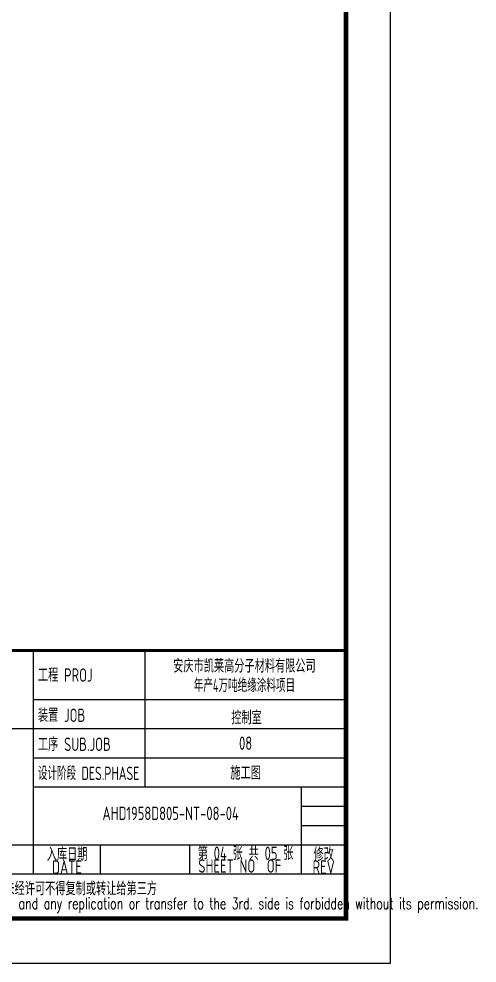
# Model space of a CAD drawing. Extents: x 5136380 to 5447195, y -425726 to -253846.
# Drawn here: x 5355556 to 5360690, y -399873 to -389302 of the extents above; entities that cross this region are included whole.
import ezdxf
from ezdxf.enums import TextEntityAlignment as Align

# ---------------------------------------------------------------- set-up
doc = ezdxf.new("R2010")
doc.units = 0
doc.header["$LTSCALE"] = 1000
doc.header["$MEASUREMENT"] = 0
doc.layers.get('0').update_dxf_attribs({"linetype": 'CONTINUOUS'})
doc.layers.add('PUB_TITLE', color=4, linetype='CONTINUOUS')
doc.styles.add('ECEC_TQ', font='txt_l.shx', dxfattribs={"bigfont": 'hztxt_l.shx'})
doc.styles.add('sceie', font='sceie.shx', dxfattribs={"bigfont": 'sceic.shx'})

msp = doc.modelspace()

# ---------------------------------------------------------------- linework, layer by layer
for p, q in [((5355721, -398873.5), (5355721, -396373.5)), ((5356971, -397898.5), (5356971, -396373.5)), ((5359221, -399373.5), (5359221, -396373.5)), ((5355721, -396923.5), (5359221, -396923.5)), ((5350221, -397248.5), (5355721, -397248.5)), ((5355721, -397248.5), (5359221, -397248.5)), ((5355721, -397573.5), (5359221, -397573.5)), ((5355721, -397898.5), (5359221, -397898.5)), ((5358721, -398873.5), (5358721, -397898.5)), ((5358721, -398115.1), (5359221, -398115.1)), ((5358721, -398331.8), (5359221, -398331.8)), ((5352971, -398548.5), (5359221, -398548.5)), ((5356471, -398873.5), (5356471, -398548.5)), ((5357471, -398873.5), (5357471, -398548.5)), ((5350221, -398873.5), (5359221, -398873.5)), ((5350221, -399373.5), (5359221, -399373.5))]:
    msp.add_line(p, q)
at = {"const_width": 35}
msp.add_lwpolyline([(5359221, -396373.5), (5350221, -396373.5)], dxfattribs=at)
at = {"layer": 'PUB_TITLE', "color": 4}
msp.add_lwpolyline([(5317671, -399873.5), (5359721, -399873.5), (5359721, -370173.5), (5317671, -370173.5)], close=True, dxfattribs=at)
at = {"layer": 'PUB_TITLE', "color": 4, "const_width": 50}
msp.add_lwpolyline([(5318921, -399373.5), (5359221, -399373.5), (5359221, -370673.5), (5318921, -370673.5)], close=True, dxfattribs=at)

# ---------------------------------------------------------------- texts
for s, height, style, width, p in [('安庆市凯莱高分子材料有限公司', 150, 'sceie', 0.8, (5358082.8, -396538.4)), ('年产4万吨绝缘涂料项目', 150, 'sceie', 0.65, (5358082.8, -396755.9)), ('控制室', 150, 'sceie', 0.8, (5358106.7, -397116.5)), ('08', 150, 'sceie', 0.8, (5358096, -397411)), ('施工图', 150, 'sceie', 0.8, (5358096, -397736)), ('第 04 张 共 05 张', 150, 'sceie', 0.8, (5358096, -398636)), ('入库日期', 150, 'sceie', 0.8, (5356096, -398648.5)), ('修改', 150, 'sceie', 0.8, (5358971, -398648.5)), ('DATE', 150, 'sceie', 0.8, (5356096, -398798.5)), ('SHEET NO  OF  ', 150, 'sceie', 0.8, (5358096, -398786)), ('REV', 150, 'sceie', 0.8, (5358971, -398798.5)), ('本文件专有权属安徽华东化工医药工程有限责任公司所有,未经许可不得复制或转让给第三方', 150, 'sceie', 0.8, (5354806.5, -399047.9)), ('The proprietary right of this document belongs to Anhui Huadong Chemical And Medical Engineering  Co.,Ltd.  and any replication or transfer to the 3rd. side is forbidden without its permission. ', 125, 'ECEC_TQ', 0.72, (5354721, -399223.5))]:
    msp.add_text(s, height=height, dxfattribs=dict(style=style, width=width)).set_placement(p, align=Align.MIDDLE)
at = {"style": 'sceie'}
for s, width, p in [('工程 PROJ', 0.8, (5355769.4, -396723.5)), ('装置 JOB', 0.8, (5355769.4, -397173.5)), ('工序 SUB.JOB', 0.8, (5355769.4, -397498.5)), ('设计阶段 DES.PHASE', 0.75, (5355769.4, -397823.5))]:
    msp.add_text(s, height=150, dxfattribs=dict(at, width=width)).set_placement(p)
at = {"style": 'sceie', "width": 0.8}
msp.add_attdef('AHD1958D805-NT-08-04', text='200320-02-040', height=150, dxfattribs=at).set_placement((5357256.4, -398196.6), align=Align.MIDDLE)

doc.saveas('drawing.dxf')
